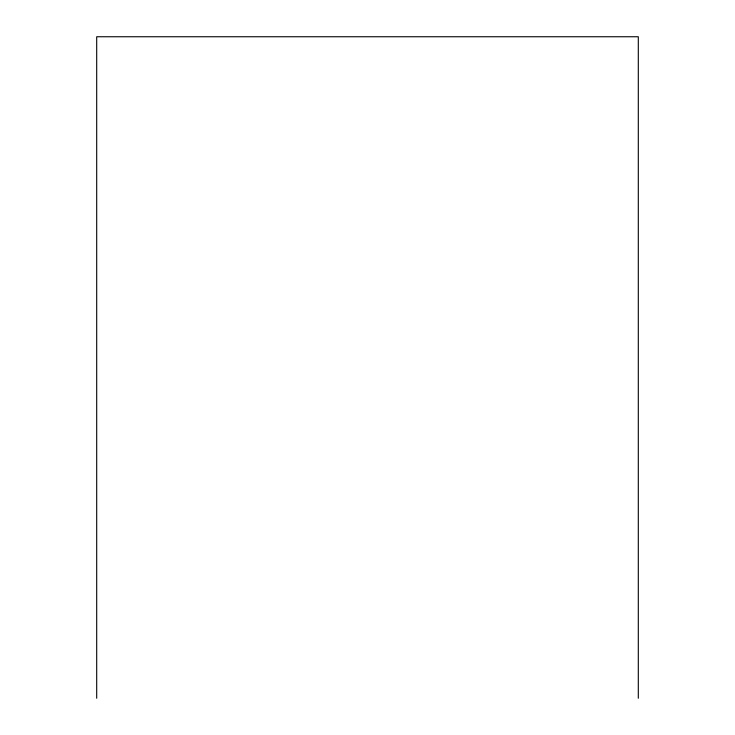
<?xml version="1.0" encoding="UTF-8"?>
<svg xmlns="http://www.w3.org/2000/svg" width="735" height="735" viewBox="0 0 735 735"><rect width="100%" height="100%" fill="white"/><g stroke="black" fill="none" stroke-linecap="round" stroke-linejoin="round"><path stroke-width="1.1" d="M638.302 698.25L638.302 36.75L96.698 36.75L96.698 698.25"/></g></svg>
